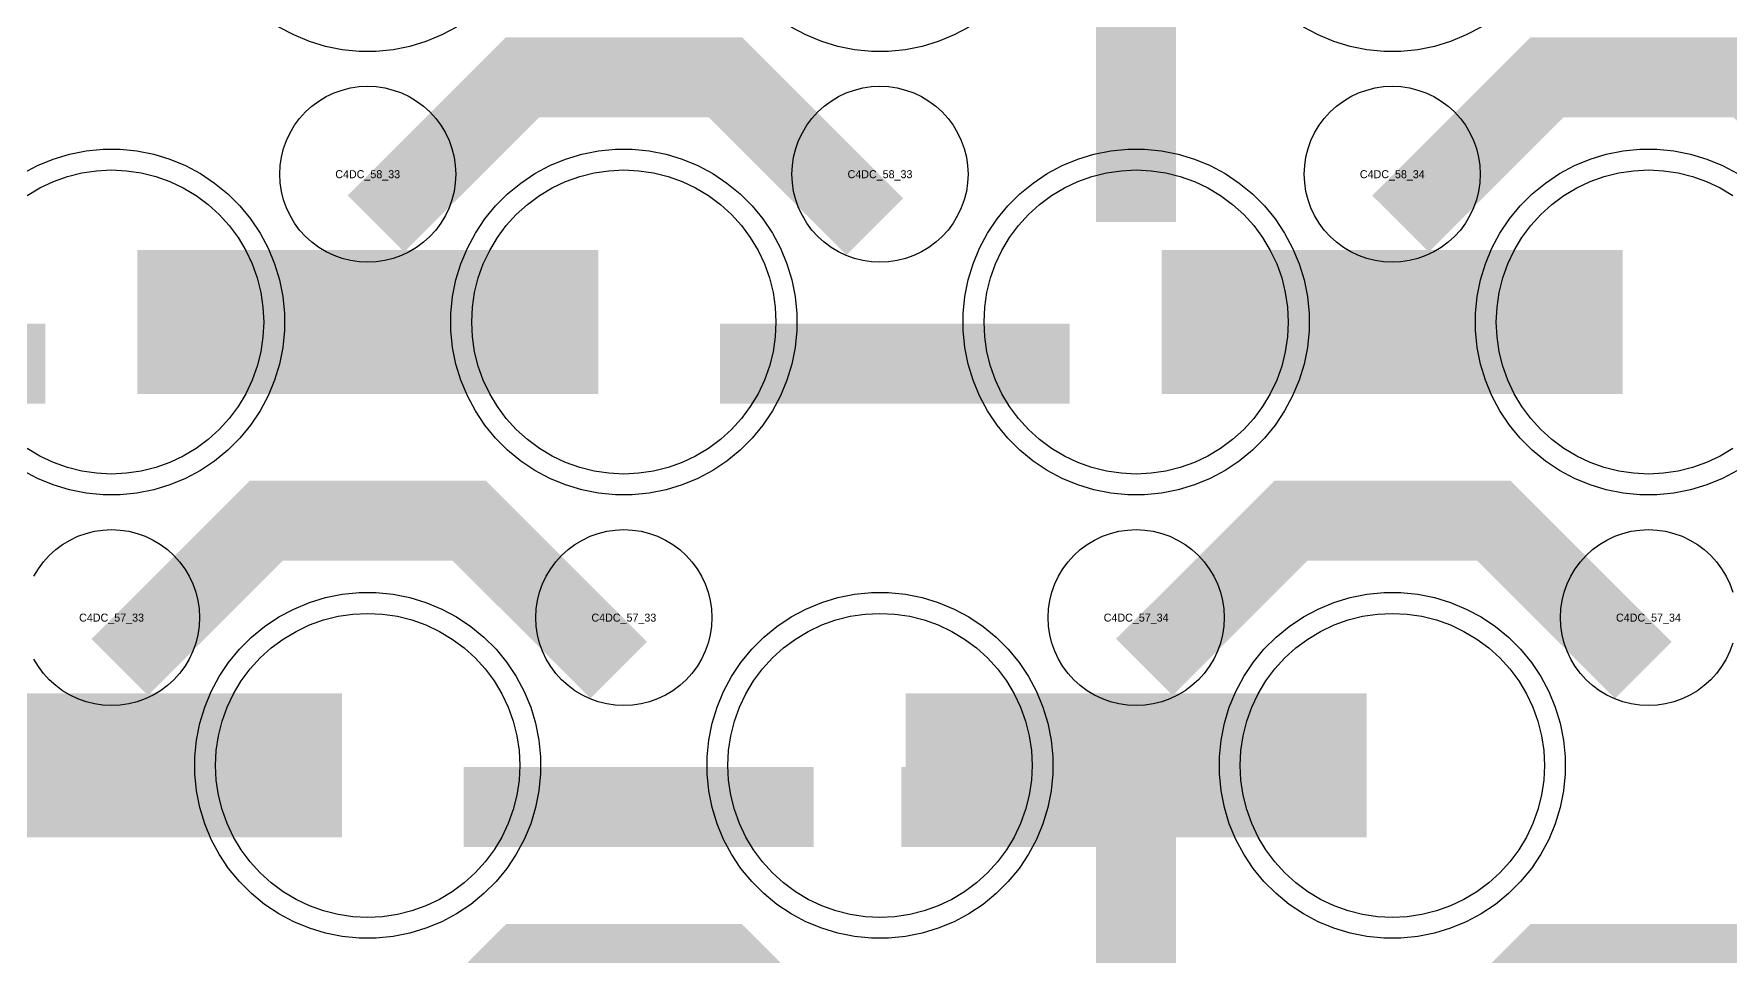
# Model space of a CAD drawing. Extents: x -11880 to 11880, y -14992 to 14992.
# Drawn here: x -1464 to -934, y -7001 to -6713 of the extents above; entities that cross this region are included whole.
import ezdxf
from ezdxf.enums import TextEntityAlignment as Align

# ---------------------------------------------------------------- set-up
doc = ezdxf.new("R2010")
doc.units = 0
doc.header["$MEASUREMENT"] = 0
for name, color, linetype in [('GDS_775_DT_237', 138, 'CONTINUOUS'), ('RDL1_FS', 34, 'CONTINUOUS'), ('RDL_BS', 160, 'CONTINUOUS')]:
    doc.layers.add(name, color=color, linetype=linetype)

msp = doc.modelspace()

# ---------------------------------------------------------------- linework, layer by layer
at = {"layer": 'RDL1_FS'}
for points in [[(-1466.395, -6763.348), (-1462.395, -6760.95), (-1458.181, -6758.958), (-1453.791, -6757.386), (-1449.268, -6756.254), (-1444.657, -6755.57), (-1440, -6755.341), (-1435.343, -6755.57), (-1430.732, -6756.254), (-1426.209, -6757.386), (-1421.819, -6758.958), (-1417.605, -6760.95), (-1413.605, -6763.348), (-1409.86, -6766.126), (-1406.406, -6769.256), (-1403.276, -6772.71), (-1400.498, -6776.455), (-1398.1, -6780.455), (-1396.108, -6784.669), (-1394.536, -6789.059), (-1393.404, -6793.582), (-1392.72, -6798.193), (-1392.491, -6802.85), (-1392.72, -6807.507), (-1393.404, -6812.118), (-1394.536, -6816.641), (-1396.108, -6821.031), (-1398.1, -6825.245), (-1400.498, -6829.245), (-1403.276, -6832.99), (-1406.406, -6836.444), (-1409.86, -6839.574), (-1413.605, -6842.352), (-1417.605, -6844.75), (-1421.819, -6846.742), (-1426.209, -6848.314), (-1430.732, -6849.446), (-1435.343, -6850.13), (-1440, -6850.359), (-1444.657, -6850.13), (-1449.268, -6849.446), (-1453.791, -6848.314), (-1458.181, -6846.742), (-1462.395, -6844.75), (-1466.395, -6842.352)], [(-933.605, -6842.352), (-937.605, -6844.75), (-941.819, -6846.742), (-946.209, -6848.314), (-950.732, -6849.446), (-955.343, -6850.13), (-960, -6850.359), (-964.657, -6850.13), (-969.268, -6849.446), (-973.791, -6848.314), (-978.181, -6846.742), (-982.395, -6844.75), (-986.395, -6842.352), (-990.14, -6839.574), (-993.594, -6836.444), (-996.724, -6832.99), (-999.502, -6829.245), (-1001.9, -6825.245), (-1003.892, -6821.031), (-1005.464, -6816.641), (-1006.596, -6812.118), (-1007.28, -6807.507), (-1007.509, -6802.85), (-1007.28, -6798.193), (-1006.596, -6793.582), (-1005.464, -6789.059), (-1003.892, -6784.669), (-1001.9, -6780.455), (-999.502, -6776.455), (-996.724, -6772.71), (-993.594, -6769.256), (-990.14, -6766.126), (-986.395, -6763.348), (-982.395, -6760.95), (-978.181, -6758.958), (-973.791, -6757.386), (-969.268, -6756.254), (-964.657, -6755.57), (-960, -6755.341), (-955.343, -6755.57), (-950.732, -6756.254), (-946.209, -6757.386), (-941.819, -6758.958), (-937.605, -6760.95), (-933.605, -6763.348)]]:
    msp.add_lwpolyline(points, dxfattribs=at)
for points in [[(-1280, -6850.359), (-1284.657, -6850.13), (-1289.268, -6849.446), (-1293.791, -6848.314), (-1298.181, -6846.742), (-1302.395, -6844.75), (-1306.395, -6842.352), (-1310.14, -6839.574), (-1313.594, -6836.444), (-1316.724, -6832.99), (-1319.502, -6829.245), (-1321.9, -6825.245), (-1323.892, -6821.031), (-1325.464, -6816.641), (-1326.596, -6812.118), (-1327.28, -6807.507), (-1327.509, -6802.85), (-1327.28, -6798.193), (-1326.596, -6793.582), (-1325.464, -6789.059), (-1323.892, -6784.669), (-1321.9, -6780.455), (-1319.502, -6776.455), (-1316.724, -6772.71), (-1313.594, -6769.256), (-1310.14, -6766.126), (-1306.395, -6763.348), (-1302.395, -6760.95), (-1298.181, -6758.958), (-1293.791, -6757.386), (-1289.268, -6756.254), (-1284.657, -6755.57), (-1280, -6755.341), (-1275.343, -6755.57), (-1270.732, -6756.254), (-1266.209, -6757.386), (-1261.819, -6758.958), (-1257.605, -6760.95), (-1253.605, -6763.348), (-1249.86, -6766.126), (-1246.406, -6769.256), (-1243.276, -6772.71), (-1240.498, -6776.455), (-1238.1, -6780.455), (-1236.108, -6784.669), (-1234.536, -6789.059), (-1233.404, -6793.582), (-1232.72, -6798.193), (-1232.491, -6802.85), (-1232.72, -6807.507), (-1233.404, -6812.118), (-1234.536, -6816.641), (-1236.108, -6821.031), (-1238.1, -6825.245), (-1240.498, -6829.245), (-1243.276, -6832.99), (-1246.406, -6836.444), (-1249.86, -6839.574), (-1253.605, -6842.352), (-1257.605, -6844.75), (-1261.819, -6846.742), (-1266.209, -6848.314), (-1270.732, -6849.446), (-1275.343, -6850.13)], [(-1120, -6850.359), (-1124.657, -6850.13), (-1129.268, -6849.446), (-1133.791, -6848.314), (-1138.181, -6846.742), (-1142.395, -6844.75), (-1146.395, -6842.352), (-1150.14, -6839.574), (-1153.594, -6836.444), (-1156.724, -6832.99), (-1159.502, -6829.245), (-1161.9, -6825.245), (-1163.892, -6821.031), (-1165.464, -6816.641), (-1166.596, -6812.118), (-1167.28, -6807.507), (-1167.509, -6802.85), (-1167.28, -6798.193), (-1166.596, -6793.582), (-1165.464, -6789.059), (-1163.892, -6784.669), (-1161.9, -6780.455), (-1159.502, -6776.455), (-1156.724, -6772.71), (-1153.594, -6769.256), (-1150.14, -6766.126), (-1146.395, -6763.348), (-1142.395, -6760.95), (-1138.181, -6758.958), (-1133.791, -6757.386), (-1129.268, -6756.254), (-1124.657, -6755.57), (-1120, -6755.341), (-1115.343, -6755.57), (-1110.732, -6756.254), (-1106.209, -6757.386), (-1101.819, -6758.958), (-1097.605, -6760.95), (-1093.605, -6763.348), (-1089.86, -6766.126), (-1086.406, -6769.256), (-1083.276, -6772.71), (-1080.498, -6776.455), (-1078.1, -6780.455), (-1076.108, -6784.669), (-1074.536, -6789.059), (-1073.404, -6793.582), (-1072.72, -6798.193), (-1072.491, -6802.85), (-1072.72, -6807.507), (-1073.404, -6812.118), (-1074.536, -6816.641), (-1076.108, -6821.031), (-1078.1, -6825.245), (-1080.498, -6829.245), (-1083.276, -6832.99), (-1086.406, -6836.444), (-1089.86, -6839.574), (-1093.605, -6842.352), (-1097.605, -6844.75), (-1101.819, -6846.742), (-1106.209, -6848.314), (-1110.732, -6849.446), (-1115.343, -6850.13)], [(-1360, -6988.919), (-1364.657, -6988.69), (-1369.268, -6988.006), (-1373.791, -6986.874), (-1378.181, -6985.302), (-1382.395, -6983.31), (-1386.395, -6980.912), (-1390.14, -6978.134), (-1393.594, -6975.004), (-1396.724, -6971.55), (-1399.502, -6967.805), (-1401.9, -6963.805), (-1403.892, -6959.591), (-1405.464, -6955.201), (-1406.596, -6950.678), (-1407.28, -6946.067), (-1407.509, -6941.41), (-1407.28, -6936.753), (-1406.596, -6932.142), (-1405.464, -6927.619), (-1403.892, -6923.229), (-1401.9, -6919.015), (-1399.502, -6915.015), (-1396.724, -6911.27), (-1393.594, -6907.816), (-1390.14, -6904.686), (-1386.395, -6901.908), (-1382.395, -6899.51), (-1378.181, -6897.518), (-1373.791, -6895.946), (-1369.268, -6894.814), (-1364.657, -6894.13), (-1360, -6893.901), (-1355.343, -6894.13), (-1350.732, -6894.814), (-1346.209, -6895.946), (-1341.819, -6897.518), (-1337.605, -6899.51), (-1333.605, -6901.908), (-1329.86, -6904.686), (-1326.406, -6907.816), (-1323.276, -6911.27), (-1320.498, -6915.015), (-1318.1, -6919.015), (-1316.108, -6923.229), (-1314.536, -6927.619), (-1313.404, -6932.142), (-1312.72, -6936.753), (-1312.491, -6941.41), (-1312.72, -6946.067), (-1313.404, -6950.678), (-1314.536, -6955.201), (-1316.108, -6959.591), (-1318.1, -6963.805), (-1320.498, -6967.805), (-1323.276, -6971.55), (-1326.406, -6975.004), (-1329.86, -6978.134), (-1333.605, -6980.912), (-1337.605, -6983.31), (-1341.819, -6985.302), (-1346.209, -6986.874), (-1350.732, -6988.006), (-1355.343, -6988.69)], [(-1200, -6988.919), (-1204.657, -6988.69), (-1209.268, -6988.006), (-1213.791, -6986.874), (-1218.181, -6985.302), (-1222.395, -6983.31), (-1226.395, -6980.912), (-1230.14, -6978.134), (-1233.594, -6975.004), (-1236.724, -6971.55), (-1239.502, -6967.805), (-1241.9, -6963.805), (-1243.892, -6959.591), (-1245.464, -6955.201), (-1246.596, -6950.678), (-1247.28, -6946.067), (-1247.509, -6941.41), (-1247.28, -6936.753), (-1246.596, -6932.142), (-1245.464, -6927.619), (-1243.892, -6923.229), (-1241.9, -6919.015), (-1239.502, -6915.015), (-1236.724, -6911.27), (-1233.594, -6907.816), (-1230.14, -6904.686), (-1226.395, -6901.908), (-1222.395, -6899.51), (-1218.181, -6897.518), (-1213.791, -6895.946), (-1209.268, -6894.814), (-1204.657, -6894.13), (-1200, -6893.901), (-1195.343, -6894.13), (-1190.732, -6894.814), (-1186.209, -6895.946), (-1181.819, -6897.518), (-1177.605, -6899.51), (-1173.605, -6901.908), (-1169.86, -6904.686), (-1166.406, -6907.816), (-1163.276, -6911.27), (-1160.498, -6915.015), (-1158.1, -6919.015), (-1156.108, -6923.229), (-1154.536, -6927.619), (-1153.404, -6932.142), (-1152.72, -6936.753), (-1152.491, -6941.41), (-1152.72, -6946.067), (-1153.404, -6950.678), (-1154.536, -6955.201), (-1156.108, -6959.591), (-1158.1, -6963.805), (-1160.498, -6967.805), (-1163.276, -6971.55), (-1166.406, -6975.004), (-1169.86, -6978.134), (-1173.605, -6980.912), (-1177.605, -6983.31), (-1181.819, -6985.302), (-1186.209, -6986.874), (-1190.732, -6988.006), (-1195.343, -6988.69)], [(-1040, -6988.919), (-1044.657, -6988.69), (-1049.268, -6988.006), (-1053.791, -6986.874), (-1058.181, -6985.302), (-1062.395, -6983.31), (-1066.395, -6980.912), (-1070.14, -6978.134), (-1073.594, -6975.004), (-1076.724, -6971.55), (-1079.502, -6967.805), (-1081.9, -6963.805), (-1083.892, -6959.591), (-1085.464, -6955.201), (-1086.596, -6950.678), (-1087.28, -6946.067), (-1087.509, -6941.41), (-1087.28, -6936.753), (-1086.596, -6932.142), (-1085.464, -6927.619), (-1083.892, -6923.229), (-1081.9, -6919.015), (-1079.502, -6915.015), (-1076.724, -6911.27), (-1073.594, -6907.816), (-1070.14, -6904.686), (-1066.395, -6901.908), (-1062.395, -6899.51), (-1058.181, -6897.518), (-1053.791, -6895.946), (-1049.268, -6894.814), (-1044.657, -6894.13), (-1040, -6893.901), (-1035.343, -6894.13), (-1030.732, -6894.814), (-1026.209, -6895.946), (-1021.819, -6897.518), (-1017.605, -6899.51), (-1013.605, -6901.908), (-1009.86, -6904.686), (-1006.406, -6907.816), (-1003.276, -6911.27), (-1000.498, -6915.015), (-998.1, -6919.015), (-996.108, -6923.229), (-994.536, -6927.619), (-993.404, -6932.142), (-992.72, -6936.753), (-992.491, -6941.41), (-992.72, -6946.067), (-993.404, -6950.678), (-994.536, -6955.201), (-996.108, -6959.591), (-998.1, -6963.805), (-1000.498, -6967.805), (-1003.276, -6971.55), (-1006.406, -6975.004), (-1009.86, -6978.134), (-1013.605, -6980.912), (-1017.605, -6983.31), (-1021.819, -6985.302), (-1026.209, -6986.874), (-1030.732, -6988.006), (-1035.343, -6988.69)]]:
    msp.add_lwpolyline(points, close=True, dxfattribs=at)
for points in [[(-1431.998, -6802.85, 45, 45, 0), (-1359.998, -6802.85, 45, 45, 0)], [(-1359.998, -6802.85, 45, 45, 0), (-1287.998, -6802.85, 45, 45, 0)], [(-1111.998, -6802.85, 45, 45, 0), (-1039.998, -6802.85, 45, 45, 0)], [(-1039.998, -6802.85, 45, 45, 0), (-967.998, -6802.85, 45, 45, 0)], [(-1511.998, -6941.41, 45, 45, 0), (-1439.998, -6941.41, 45, 45, 0)], [(-1439.998, -6941.41, 45, 45, 0), (-1367.998, -6941.41, 45, 45, 0)], [(-1191.998, -6941.41, 45, 45, 0), (-1119.998, -6941.41, 45, 45, 0)], [(-1119.998, -6941.41, 45, 45, 0), (-1047.998, -6941.41, 45, 45, 0)]]:
    msp.add_lwpolyline(points, format="xyseb", dxfattribs=at)
at = {"layer": 'RDL_BS'}
for points in [[(-1120, -6771.575, 25, 25, 0), (-1120, -6664.798, 25, 25, 0)], [(-1120, -6695.267, 25, 25, 0), (-1120, -6740.887, 25, 25, 0)], [(-1357.438, -6772.164, 25, 25, 0), (-1311.623, -6726.349, 25, 25, 0), (-1278.07, -6726.349, 25, 25, 0)], [(-1201.599, -6773.063, 25, 25, 0), (-1248.313, -6726.349, 25, 25, 0), (-1278.071, -6726.349, 25, 25, 0)], [(-1037.438, -6772.164, 25, 25, 0), (-991.623, -6726.349, 25, 25, 0), (-958.07, -6726.349, 25, 25, 0)], [(-881.599, -6773.063, 25, 25, 0), (-928.313, -6726.349, 25, 25, 0), (-958.071, -6726.349, 25, 25, 0)], [(-1569.984, -6815.863, 25, 25, 0), (-1460.719, -6815.863, 25, 25, 0)], [(-1249.984, -6815.863, 25, 25, 0), (-1140.719, -6815.863, 25, 25, 0)], [(-1437.438, -6910.724, 25, 25, 0), (-1391.623, -6864.909, 25, 25, 0), (-1358.07, -6864.909, 25, 25, 0)], [(-1281.599, -6911.623, 25, 25, 0), (-1328.313, -6864.909, 25, 25, 0), (-1358.071, -6864.909, 25, 25, 0)], [(-1117.438, -6910.724, 25, 25, 0), (-1071.623, -6864.909, 25, 25, 0), (-1038.07, -6864.909, 25, 25, 0)], [(-961.599, -6911.623, 25, 25, 0), (-1008.313, -6864.909, 25, 25, 0), (-1038.071, -6864.909, 25, 25, 0)], [(-1120, -7048.7, 25, 25, 0), (-1120, -6941.923, 25, 25, 0)], [(-1329.984, -6954.423, 25, 25, 0), (-1220.719, -6954.423, 25, 25, 0)], [(-1107.5, -6954.423, 25, 25, 0), (-1193.333, -6954.423, 25, 25, 0)], [(-1147.056, -6954.423, 25, 25, 0), (-1188.26, -6954.423, 25, 25, 0)], [(-1120, -6972.392, 25, 25, 0), (-1120, -7018.012, 25, 25, 0)], [(-1357.438, -7049.289, 25, 25, 0), (-1311.623, -7003.474, 25, 25, 0), (-1278.07, -7003.474, 25, 25, 0)], [(-1201.599, -7050.188, 25, 25, 0), (-1248.313, -7003.474, 25, 25, 0), (-1278.071, -7003.474, 25, 25, 0)], [(-1037.438, -7049.289, 25, 25, 0), (-991.623, -7003.474, 25, 25, 0), (-958.07, -7003.474, 25, 25, 0)], [(-881.599, -7050.188, 25, 25, 0), (-928.313, -7003.474, 25, 25, 0), (-958.071, -7003.474, 25, 25, 0)]]:
    msp.add_lwpolyline(points, format="xyseb", dxfattribs=at)
at = {"layer": 'RDL_BS', "color": 240, "true_color": 0xed1f24}
msp.add_lwpolyline([(-1332.223, -6710.668), (-1336.885, -6713.16), (-1341.795, -6715.191), (-1346.835, -6716.722), (-1352.062, -6717.768), (-1357.356, -6718.285), (-1362.644, -6718.285), (-1367.938, -6717.768), (-1373.165, -6716.722), (-1378.205, -6715.191), (-1383.115, -6713.16), (-1387.777, -6710.668)], dxfattribs=at)
at = {"layer": 'RDL_BS'}
for points in [[(-1172.223, -6710.668), (-1176.885, -6713.16), (-1181.795, -6715.191), (-1186.835, -6716.722), (-1192.062, -6717.768), (-1197.356, -6718.285), (-1202.644, -6718.285), (-1207.938, -6717.768), (-1213.165, -6716.722), (-1218.205, -6715.191), (-1223.115, -6713.16), (-1227.777, -6710.668)], [(-1012.223, -6710.668), (-1016.885, -6713.16), (-1021.795, -6715.191), (-1026.835, -6716.722), (-1032.062, -6717.768), (-1037.356, -6718.285), (-1042.644, -6718.285), (-1047.938, -6717.768), (-1053.165, -6716.722), (-1058.205, -6715.191), (-1063.115, -6713.16), (-1067.777, -6710.668)], [(-1467.777, -6756.467), (-1463.115, -6753.975), (-1458.205, -6751.944), (-1453.165, -6750.413), (-1447.938, -6749.367), (-1442.644, -6748.85), (-1437.356, -6748.85), (-1432.062, -6749.367), (-1426.835, -6750.413), (-1421.795, -6751.944), (-1416.885, -6753.975), (-1412.223, -6756.467), (-1407.809, -6759.414), (-1403.708, -6762.776), (-1399.926, -6766.558), (-1396.564, -6770.659), (-1393.617, -6775.073), (-1391.125, -6779.735), (-1389.094, -6784.645), (-1387.563, -6789.685), (-1386.517, -6794.912), (-1386, -6800.206), (-1386, -6805.494), (-1386.517, -6810.788), (-1387.563, -6816.015), (-1389.094, -6821.055), (-1391.125, -6825.965), (-1393.617, -6830.627), (-1396.564, -6835.041), (-1399.926, -6839.142), (-1403.708, -6842.924), (-1407.809, -6846.286), (-1412.223, -6849.233), (-1416.885, -6851.725), (-1421.795, -6853.756), (-1426.835, -6855.287), (-1432.062, -6856.333), (-1437.356, -6856.85), (-1442.644, -6856.85), (-1447.938, -6856.333), (-1453.165, -6855.287), (-1458.205, -6853.756), (-1463.115, -6851.725), (-1467.777, -6849.233)], [(-932.223, -6849.233), (-936.885, -6851.725), (-941.795, -6853.756), (-946.835, -6855.287), (-952.062, -6856.333), (-957.356, -6856.85), (-962.644, -6856.85), (-967.938, -6856.333), (-973.165, -6855.287), (-978.205, -6853.756), (-983.115, -6851.725), (-987.777, -6849.233), (-992.191, -6846.286), (-996.292, -6842.924), (-1000.074, -6839.142), (-1003.436, -6835.041), (-1006.383, -6830.627), (-1008.875, -6825.965), (-1010.906, -6821.055), (-1012.437, -6816.015), (-1013.483, -6810.788), (-1014, -6805.494), (-1014, -6800.206), (-1013.483, -6794.912), (-1012.437, -6789.685), (-1010.906, -6784.645), (-1008.875, -6779.735), (-1006.383, -6775.073), (-1003.436, -6770.659), (-1000.074, -6766.558), (-996.292, -6762.776), (-992.191, -6759.414), (-987.777, -6756.467), (-983.115, -6753.975), (-978.205, -6751.944), (-973.165, -6750.413), (-967.938, -6749.367), (-962.644, -6748.85), (-957.356, -6748.85), (-952.062, -6749.367), (-946.835, -6750.413), (-941.795, -6751.944), (-936.885, -6753.975), (-932.223, -6756.467)], [(-1464.25, -6882.266), (-1462.857, -6879.942), (-1461.254, -6877.779), (-1459.442, -6875.78), (-1457.443, -6873.968), (-1455.28, -6872.365), (-1452.956, -6870.972), (-1450.519, -6869.82), (-1447.984, -6868.913), (-1445.365, -6868.256), (-1442.693, -6867.86), (-1440, -6867.728), (-1437.307, -6867.86), (-1434.635, -6868.256), (-1432.016, -6868.913), (-1429.481, -6869.82), (-1427.044, -6870.972), (-1424.72, -6872.365), (-1422.557, -6873.968), (-1420.558, -6875.78), (-1418.746, -6877.779), (-1417.143, -6879.942), (-1415.75, -6882.266), (-1414.598, -6884.703), (-1413.691, -6887.238), (-1413.034, -6889.857), (-1412.638, -6892.529), (-1412.506, -6895.222), (-1412.638, -6897.915), (-1413.034, -6900.587), (-1413.691, -6903.206), (-1414.598, -6905.741), (-1415.75, -6908.178), (-1417.143, -6910.502), (-1418.746, -6912.665), (-1420.558, -6914.664), (-1422.557, -6916.476), (-1424.72, -6918.079), (-1427.044, -6919.472), (-1429.481, -6920.624), (-1432.016, -6921.531), (-1434.635, -6922.188), (-1437.307, -6922.584), (-1440, -6922.716), (-1442.693, -6922.584), (-1445.365, -6922.188), (-1447.984, -6921.531), (-1450.519, -6920.624), (-1452.956, -6919.472), (-1455.28, -6918.079), (-1457.443, -6916.476), (-1459.442, -6914.664), (-1461.254, -6912.665), (-1462.857, -6910.502), (-1464.25, -6908.178)], [(-933.691, -6903.206), (-934.598, -6905.741), (-935.75, -6908.178), (-937.143, -6910.502), (-938.746, -6912.665), (-940.558, -6914.664), (-942.557, -6916.476), (-944.72, -6918.079), (-947.044, -6919.472), (-949.481, -6920.624), (-952.016, -6921.531), (-954.635, -6922.188), (-957.307, -6922.584), (-960, -6922.716), (-962.693, -6922.584), (-965.365, -6922.188), (-967.984, -6921.531), (-970.519, -6920.624), (-972.956, -6919.472), (-975.28, -6918.079), (-977.443, -6916.476), (-979.442, -6914.664), (-981.254, -6912.665), (-982.857, -6910.502), (-984.25, -6908.178), (-985.402, -6905.741), (-986.309, -6903.206), (-986.966, -6900.587), (-987.362, -6897.915), (-987.494, -6895.222), (-987.362, -6892.529), (-986.966, -6889.857), (-986.309, -6887.238), (-985.402, -6884.703), (-984.25, -6882.266), (-982.857, -6879.942), (-981.254, -6877.779), (-979.442, -6875.78), (-977.443, -6873.968), (-975.28, -6872.365), (-972.956, -6870.972), (-970.519, -6869.82), (-967.984, -6868.913), (-965.365, -6868.256), (-962.693, -6867.86), (-960, -6867.728), (-957.307, -6867.86), (-954.635, -6868.256), (-952.016, -6868.913), (-949.481, -6869.82), (-947.044, -6870.972), (-944.72, -6872.365), (-942.557, -6873.968), (-940.558, -6875.78), (-938.746, -6877.779), (-937.143, -6879.942), (-935.75, -6882.266), (-934.598, -6884.703), (-933.691, -6887.238)]]:
    msp.add_lwpolyline(points, dxfattribs=at)
for points in [[(-1360, -6784.156), (-1362.693, -6784.024), (-1365.365, -6783.628), (-1367.984, -6782.971), (-1370.519, -6782.064), (-1372.956, -6780.912), (-1375.28, -6779.519), (-1377.443, -6777.916), (-1379.442, -6776.104), (-1381.254, -6774.105), (-1382.857, -6771.942), (-1384.25, -6769.618), (-1385.402, -6767.181), (-1386.309, -6764.646), (-1386.966, -6762.027), (-1387.362, -6759.355), (-1387.494, -6756.662), (-1387.362, -6753.969), (-1386.966, -6751.297), (-1386.309, -6748.678), (-1385.402, -6746.143), (-1384.25, -6743.706), (-1382.857, -6741.382), (-1381.254, -6739.219), (-1379.442, -6737.22), (-1377.443, -6735.408), (-1375.28, -6733.805), (-1372.956, -6732.412), (-1370.519, -6731.26), (-1367.984, -6730.353), (-1365.365, -6729.696), (-1362.693, -6729.3), (-1360, -6729.168), (-1357.307, -6729.3), (-1354.635, -6729.696), (-1352.016, -6730.353), (-1349.481, -6731.26), (-1347.044, -6732.412), (-1344.72, -6733.805), (-1342.557, -6735.408), (-1340.558, -6737.22), (-1338.746, -6739.219), (-1337.143, -6741.382), (-1335.75, -6743.706), (-1334.598, -6746.143), (-1333.691, -6748.678), (-1333.034, -6751.297), (-1332.638, -6753.969), (-1332.506, -6756.662), (-1332.638, -6759.355), (-1333.034, -6762.027), (-1333.691, -6764.646), (-1334.598, -6767.181), (-1335.75, -6769.618), (-1337.143, -6771.942), (-1338.746, -6774.105), (-1340.558, -6776.104), (-1342.557, -6777.916), (-1344.72, -6779.519), (-1347.044, -6780.912), (-1349.481, -6782.064), (-1352.016, -6782.971), (-1354.635, -6783.628), (-1357.307, -6784.024)], [(-1200, -6784.156), (-1202.693, -6784.024), (-1205.365, -6783.628), (-1207.984, -6782.971), (-1210.519, -6782.064), (-1212.956, -6780.912), (-1215.28, -6779.519), (-1217.443, -6777.916), (-1219.442, -6776.104), (-1221.254, -6774.105), (-1222.857, -6771.942), (-1224.25, -6769.618), (-1225.402, -6767.181), (-1226.309, -6764.646), (-1226.966, -6762.027), (-1227.362, -6759.355), (-1227.494, -6756.662), (-1227.362, -6753.969), (-1226.966, -6751.297), (-1226.309, -6748.678), (-1225.402, -6746.143), (-1224.25, -6743.706), (-1222.857, -6741.382), (-1221.254, -6739.219), (-1219.442, -6737.22), (-1217.443, -6735.408), (-1215.28, -6733.805), (-1212.956, -6732.412), (-1210.519, -6731.26), (-1207.984, -6730.353), (-1205.365, -6729.696), (-1202.693, -6729.3), (-1200, -6729.168), (-1197.307, -6729.3), (-1194.635, -6729.696), (-1192.016, -6730.353), (-1189.481, -6731.26), (-1187.044, -6732.412), (-1184.72, -6733.805), (-1182.557, -6735.408), (-1180.558, -6737.22), (-1178.746, -6739.219), (-1177.143, -6741.382), (-1175.75, -6743.706), (-1174.598, -6746.143), (-1173.691, -6748.678), (-1173.034, -6751.297), (-1172.638, -6753.969), (-1172.506, -6756.662), (-1172.638, -6759.355), (-1173.034, -6762.027), (-1173.691, -6764.646), (-1174.598, -6767.181), (-1175.75, -6769.618), (-1177.143, -6771.942), (-1178.746, -6774.105), (-1180.558, -6776.104), (-1182.557, -6777.916), (-1184.72, -6779.519), (-1187.044, -6780.912), (-1189.481, -6782.064), (-1192.016, -6782.971), (-1194.635, -6783.628), (-1197.307, -6784.024)], [(-1040, -6784.156), (-1042.693, -6784.024), (-1045.365, -6783.628), (-1047.984, -6782.971), (-1050.519, -6782.064), (-1052.956, -6780.912), (-1055.28, -6779.519), (-1057.443, -6777.916), (-1059.442, -6776.104), (-1061.254, -6774.105), (-1062.857, -6771.942), (-1064.25, -6769.618), (-1065.402, -6767.181), (-1066.309, -6764.646), (-1066.966, -6762.027), (-1067.362, -6759.355), (-1067.494, -6756.662), (-1067.362, -6753.969), (-1066.966, -6751.297), (-1066.309, -6748.678), (-1065.402, -6746.143), (-1064.25, -6743.706), (-1062.857, -6741.382), (-1061.254, -6739.219), (-1059.442, -6737.22), (-1057.443, -6735.408), (-1055.28, -6733.805), (-1052.956, -6732.412), (-1050.519, -6731.26), (-1047.984, -6730.353), (-1045.365, -6729.696), (-1042.693, -6729.3), (-1040, -6729.168), (-1037.307, -6729.3), (-1034.635, -6729.696), (-1032.016, -6730.353), (-1029.481, -6731.26), (-1027.044, -6732.412), (-1024.72, -6733.805), (-1022.557, -6735.408), (-1020.558, -6737.22), (-1018.746, -6739.219), (-1017.143, -6741.382), (-1015.75, -6743.706), (-1014.598, -6746.143), (-1013.691, -6748.678), (-1013.034, -6751.297), (-1012.638, -6753.969), (-1012.506, -6756.662), (-1012.638, -6759.355), (-1013.034, -6762.027), (-1013.691, -6764.646), (-1014.598, -6767.181), (-1015.75, -6769.618), (-1017.143, -6771.942), (-1018.746, -6774.105), (-1020.558, -6776.104), (-1022.557, -6777.916), (-1024.72, -6779.519), (-1027.044, -6780.912), (-1029.481, -6782.064), (-1032.016, -6782.971), (-1034.635, -6783.628), (-1037.307, -6784.024)], [(-1282.644, -6856.85), (-1287.938, -6856.333), (-1293.165, -6855.287), (-1298.205, -6853.756), (-1303.115, -6851.725), (-1307.777, -6849.233), (-1312.191, -6846.286), (-1316.292, -6842.924), (-1320.074, -6839.142), (-1323.436, -6835.041), (-1326.383, -6830.627), (-1328.875, -6825.965), (-1330.906, -6821.055), (-1332.437, -6816.015), (-1333.483, -6810.788), (-1334, -6805.494), (-1334, -6800.206), (-1333.483, -6794.912), (-1332.437, -6789.685), (-1330.906, -6784.645), (-1328.875, -6779.735), (-1326.383, -6775.073), (-1323.436, -6770.659), (-1320.074, -6766.558), (-1316.292, -6762.776), (-1312.191, -6759.414), (-1307.777, -6756.467), (-1303.115, -6753.975), (-1298.205, -6751.944), (-1293.165, -6750.413), (-1287.938, -6749.367), (-1282.644, -6748.85), (-1277.356, -6748.85), (-1272.062, -6749.367), (-1266.835, -6750.413), (-1261.795, -6751.944), (-1256.885, -6753.975), (-1252.223, -6756.467), (-1247.809, -6759.414), (-1243.708, -6762.776), (-1239.926, -6766.558), (-1236.564, -6770.659), (-1233.617, -6775.073), (-1231.125, -6779.735), (-1229.094, -6784.645), (-1227.563, -6789.685), (-1226.517, -6794.912), (-1226, -6800.206), (-1226, -6805.494), (-1226.517, -6810.788), (-1227.563, -6816.015), (-1229.094, -6821.055), (-1231.125, -6825.965), (-1233.617, -6830.627), (-1236.564, -6835.041), (-1239.926, -6839.142), (-1243.708, -6842.924), (-1247.809, -6846.286), (-1252.223, -6849.233), (-1256.885, -6851.725), (-1261.795, -6853.756), (-1266.835, -6855.287), (-1272.062, -6856.333), (-1277.356, -6856.85)], [(-1122.644, -6856.85), (-1127.938, -6856.333), (-1133.165, -6855.287), (-1138.205, -6853.756), (-1143.115, -6851.725), (-1147.777, -6849.233), (-1152.191, -6846.286), (-1156.292, -6842.924), (-1160.074, -6839.142), (-1163.436, -6835.041), (-1166.383, -6830.627), (-1168.875, -6825.965), (-1170.906, -6821.055), (-1172.437, -6816.015), (-1173.483, -6810.788), (-1174, -6805.494), (-1174, -6800.206), (-1173.483, -6794.912), (-1172.437, -6789.685), (-1170.906, -6784.645), (-1168.875, -6779.735), (-1166.383, -6775.073), (-1163.436, -6770.659), (-1160.074, -6766.558), (-1156.292, -6762.776), (-1152.191, -6759.414), (-1147.777, -6756.467), (-1143.115, -6753.975), (-1138.205, -6751.944), (-1133.165, -6750.413), (-1127.938, -6749.367), (-1122.644, -6748.85), (-1117.356, -6748.85), (-1112.062, -6749.367), (-1106.835, -6750.413), (-1101.795, -6751.944), (-1096.885, -6753.975), (-1092.223, -6756.467), (-1087.809, -6759.414), (-1083.708, -6762.776), (-1079.926, -6766.558), (-1076.564, -6770.659), (-1073.617, -6775.073), (-1071.125, -6779.735), (-1069.094, -6784.645), (-1067.563, -6789.685), (-1066.517, -6794.912), (-1066, -6800.206), (-1066, -6805.494), (-1066.517, -6810.788), (-1067.563, -6816.015), (-1069.094, -6821.055), (-1071.125, -6825.965), (-1073.617, -6830.627), (-1076.564, -6835.041), (-1079.926, -6839.142), (-1083.708, -6842.924), (-1087.809, -6846.286), (-1092.223, -6849.233), (-1096.885, -6851.725), (-1101.795, -6853.756), (-1106.835, -6855.287), (-1112.062, -6856.333), (-1117.356, -6856.85)], [(-1280, -6922.716), (-1282.693, -6922.584), (-1285.365, -6922.188), (-1287.984, -6921.531), (-1290.519, -6920.624), (-1292.956, -6919.472), (-1295.28, -6918.079), (-1297.443, -6916.476), (-1299.442, -6914.664), (-1301.254, -6912.665), (-1302.857, -6910.502), (-1304.25, -6908.178), (-1305.402, -6905.741), (-1306.309, -6903.206), (-1306.966, -6900.587), (-1307.362, -6897.915), (-1307.494, -6895.222), (-1307.362, -6892.529), (-1306.966, -6889.857), (-1306.309, -6887.238), (-1305.402, -6884.703), (-1304.25, -6882.266), (-1302.857, -6879.942), (-1301.254, -6877.779), (-1299.442, -6875.78), (-1297.443, -6873.968), (-1295.28, -6872.365), (-1292.956, -6870.972), (-1290.519, -6869.82), (-1287.984, -6868.913), (-1285.365, -6868.256), (-1282.693, -6867.86), (-1280, -6867.728), (-1277.307, -6867.86), (-1274.635, -6868.256), (-1272.016, -6868.913), (-1269.481, -6869.82), (-1267.044, -6870.972), (-1264.72, -6872.365), (-1262.557, -6873.968), (-1260.558, -6875.78), (-1258.746, -6877.779), (-1257.143, -6879.942), (-1255.75, -6882.266), (-1254.598, -6884.703), (-1253.691, -6887.238), (-1253.034, -6889.857), (-1252.638, -6892.529), (-1252.506, -6895.222), (-1252.638, -6897.915), (-1253.034, -6900.587), (-1253.691, -6903.206), (-1254.598, -6905.741), (-1255.75, -6908.178), (-1257.143, -6910.502), (-1258.746, -6912.665), (-1260.558, -6914.664), (-1262.557, -6916.476), (-1264.72, -6918.079), (-1267.044, -6919.472), (-1269.481, -6920.624), (-1272.016, -6921.531), (-1274.635, -6922.188), (-1277.307, -6922.584)], [(-1120, -6922.716), (-1122.693, -6922.584), (-1125.365, -6922.188), (-1127.984, -6921.531), (-1130.519, -6920.624), (-1132.956, -6919.472), (-1135.28, -6918.079), (-1137.443, -6916.476), (-1139.442, -6914.664), (-1141.254, -6912.665), (-1142.857, -6910.502), (-1144.25, -6908.178), (-1145.402, -6905.741), (-1146.309, -6903.206), (-1146.966, -6900.587), (-1147.362, -6897.915), (-1147.494, -6895.222), (-1147.362, -6892.529), (-1146.966, -6889.857), (-1146.309, -6887.238), (-1145.402, -6884.703), (-1144.25, -6882.266), (-1142.857, -6879.942), (-1141.254, -6877.779), (-1139.442, -6875.78), (-1137.443, -6873.968), (-1135.28, -6872.365), (-1132.956, -6870.972), (-1130.519, -6869.82), (-1127.984, -6868.913), (-1125.365, -6868.256), (-1122.693, -6867.86), (-1120, -6867.728), (-1117.307, -6867.86), (-1114.635, -6868.256), (-1112.016, -6868.913), (-1109.481, -6869.82), (-1107.044, -6870.972), (-1104.72, -6872.365), (-1102.557, -6873.968), (-1100.558, -6875.78), (-1098.746, -6877.779), (-1097.143, -6879.942), (-1095.75, -6882.266), (-1094.598, -6884.703), (-1093.691, -6887.238), (-1093.034, -6889.857), (-1092.638, -6892.529), (-1092.506, -6895.222), (-1092.638, -6897.915), (-1093.034, -6900.587), (-1093.691, -6903.206), (-1094.598, -6905.741), (-1095.75, -6908.178), (-1097.143, -6910.502), (-1098.746, -6912.665), (-1100.558, -6914.664), (-1102.557, -6916.476), (-1104.72, -6918.079), (-1107.044, -6919.472), (-1109.481, -6920.624), (-1112.016, -6921.531), (-1114.635, -6922.188), (-1117.307, -6922.584)], [(-1362.644, -6995.41), (-1367.938, -6994.893), (-1373.165, -6993.847), (-1378.205, -6992.316), (-1383.115, -6990.285), (-1387.777, -6987.793), (-1392.191, -6984.846), (-1396.292, -6981.484), (-1400.074, -6977.702), (-1403.436, -6973.601), (-1406.383, -6969.187), (-1408.875, -6964.525), (-1410.906, -6959.615), (-1412.437, -6954.575), (-1413.483, -6949.348), (-1414, -6944.054), (-1414, -6938.766), (-1413.483, -6933.472), (-1412.437, -6928.245), (-1410.906, -6923.205), (-1408.875, -6918.295), (-1406.383, -6913.633), (-1403.436, -6909.219), (-1400.074, -6905.118), (-1396.292, -6901.336), (-1392.191, -6897.974), (-1387.777, -6895.027), (-1383.115, -6892.535), (-1378.205, -6890.504), (-1373.165, -6888.973), (-1367.938, -6887.927), (-1362.644, -6887.41), (-1357.356, -6887.41), (-1352.062, -6887.927), (-1346.835, -6888.973), (-1341.795, -6890.504), (-1336.885, -6892.535), (-1332.223, -6895.027), (-1327.809, -6897.974), (-1323.708, -6901.336), (-1319.926, -6905.118), (-1316.564, -6909.219), (-1313.617, -6913.633), (-1311.125, -6918.295), (-1309.094, -6923.205), (-1307.563, -6928.245), (-1306.517, -6933.472), (-1306, -6938.766), (-1306, -6944.054), (-1306.517, -6949.348), (-1307.563, -6954.575), (-1309.094, -6959.615), (-1311.125, -6964.525), (-1313.617, -6969.187), (-1316.564, -6973.601), (-1319.926, -6977.702), (-1323.708, -6981.484), (-1327.809, -6984.846), (-1332.223, -6987.793), (-1336.885, -6990.285), (-1341.795, -6992.316), (-1346.835, -6993.847), (-1352.062, -6994.893), (-1357.356, -6995.41)], [(-1202.644, -6995.41), (-1207.938, -6994.893), (-1213.165, -6993.847), (-1218.205, -6992.316), (-1223.115, -6990.285), (-1227.777, -6987.793), (-1232.191, -6984.846), (-1236.292, -6981.484), (-1240.074, -6977.702), (-1243.436, -6973.601), (-1246.383, -6969.187), (-1248.875, -6964.525), (-1250.906, -6959.615), (-1252.437, -6954.575), (-1253.483, -6949.348), (-1254, -6944.054), (-1254, -6938.766), (-1253.483, -6933.472), (-1252.437, -6928.245), (-1250.906, -6923.205), (-1248.875, -6918.295), (-1246.383, -6913.633), (-1243.436, -6909.219), (-1240.074, -6905.118), (-1236.292, -6901.336), (-1232.191, -6897.974), (-1227.777, -6895.027), (-1223.115, -6892.535), (-1218.205, -6890.504), (-1213.165, -6888.973), (-1207.938, -6887.927), (-1202.644, -6887.41), (-1197.356, -6887.41), (-1192.062, -6887.927), (-1186.835, -6888.973), (-1181.795, -6890.504), (-1176.885, -6892.535), (-1172.223, -6895.027), (-1167.809, -6897.974), (-1163.708, -6901.336), (-1159.926, -6905.118), (-1156.564, -6909.219), (-1153.617, -6913.633), (-1151.125, -6918.295), (-1149.094, -6923.205), (-1147.563, -6928.245), (-1146.517, -6933.472), (-1146, -6938.766), (-1146, -6944.054), (-1146.517, -6949.348), (-1147.563, -6954.575), (-1149.094, -6959.615), (-1151.125, -6964.525), (-1153.617, -6969.187), (-1156.564, -6973.601), (-1159.926, -6977.702), (-1163.708, -6981.484), (-1167.809, -6984.846), (-1172.223, -6987.793), (-1176.885, -6990.285), (-1181.795, -6992.316), (-1186.835, -6993.847), (-1192.062, -6994.893), (-1197.356, -6995.41)], [(-1042.644, -6995.41), (-1047.938, -6994.893), (-1053.165, -6993.847), (-1058.205, -6992.316), (-1063.115, -6990.285), (-1067.777, -6987.793), (-1072.191, -6984.846), (-1076.292, -6981.484), (-1080.074, -6977.702), (-1083.436, -6973.601), (-1086.383, -6969.187), (-1088.875, -6964.525), (-1090.906, -6959.615), (-1092.437, -6954.575), (-1093.483, -6949.348), (-1094, -6944.054), (-1094, -6938.766), (-1093.483, -6933.472), (-1092.437, -6928.245), (-1090.906, -6923.205), (-1088.875, -6918.295), (-1086.383, -6913.633), (-1083.436, -6909.219), (-1080.074, -6905.118), (-1076.292, -6901.336), (-1072.191, -6897.974), (-1067.777, -6895.027), (-1063.115, -6892.535), (-1058.205, -6890.504), (-1053.165, -6888.973), (-1047.938, -6887.927), (-1042.644, -6887.41), (-1037.356, -6887.41), (-1032.062, -6887.927), (-1026.835, -6888.973), (-1021.795, -6890.504), (-1016.885, -6892.535), (-1012.223, -6895.027), (-1007.809, -6897.974), (-1003.708, -6901.336), (-999.926, -6905.118), (-996.564, -6909.219), (-993.617, -6913.633), (-991.125, -6918.295), (-989.094, -6923.205), (-987.563, -6928.245), (-986.517, -6933.472), (-986, -6938.766), (-986, -6944.054), (-986.517, -6949.348), (-987.563, -6954.575), (-989.094, -6959.615), (-991.125, -6964.525), (-993.617, -6969.187), (-996.564, -6973.601), (-999.926, -6977.702), (-1003.708, -6981.484), (-1007.809, -6984.846), (-1012.223, -6987.793), (-1016.885, -6990.285), (-1021.795, -6992.316), (-1026.835, -6993.847), (-1032.062, -6994.893), (-1037.356, -6995.41)]]:
    msp.add_lwpolyline(points, close=True, dxfattribs=at)

# ---------------------------------------------------------------- texts
at = {"layer": 'GDS_775_DT_237'}
for s, p in [('C4DC_58_33', (-1360, -6756.662)), ('C4DC_58_33', (-1360, -6756.662)), ('C4DC_58_33', (-1200, -6756.662)), ('C4DC_58_33', (-1200, -6756.662)), ('C4DC_58_34', (-1040, -6756.662)), ('C4DC_58_34', (-1040, -6756.662)), ('C4DC_57_33', (-1440, -6895.222)), ('C4DC_57_33', (-1440, -6895.222)), ('C4DC_57_33', (-1280, -6895.222)), ('C4DC_57_33', (-1280, -6895.222)), ('C4DC_57_34', (-1120, -6895.222)), ('C4DC_57_34', (-1120, -6895.222)), ('C4DC_57_34', (-960, -6895.222)), ('C4DC_57_34', (-960, -6895.222))]:
    msp.add_text(s, height=2.5, dxfattribs=at).set_placement(p, align=Align.MIDDLE_CENTER)

doc.saveas('drawing.dxf')
